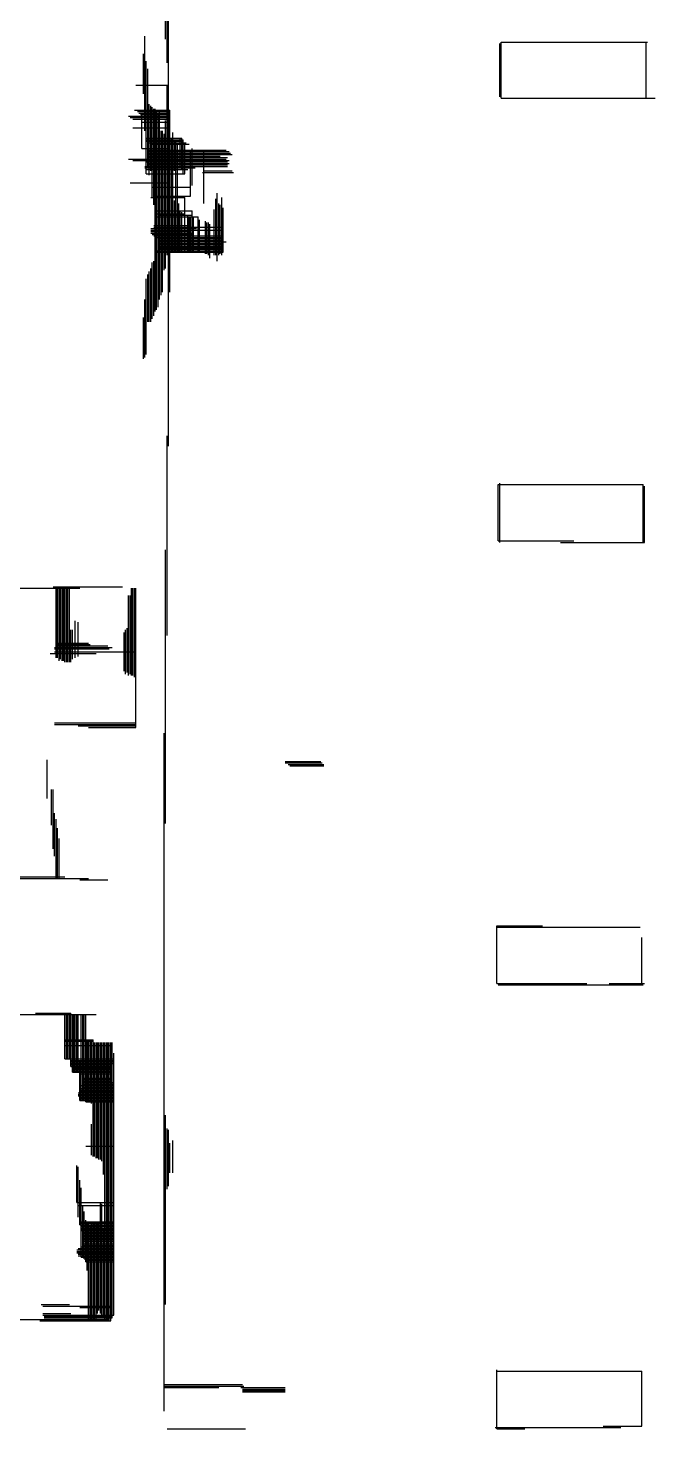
# Model space of a CAD drawing. Extents: x -18.2 to 24.4, y -13.4 to 16.4.
# Drawn here: x 9.82 to 14.06, y -3.53 to 5.94 of the extents above; entities that cross this region are included whole.
import ezdxf

# ---------------------------------------------------------------- set-up
doc = ezdxf.new("R2010")
doc.units = 0
doc.layers.add('1-0_REZ', color=7, linetype='CONTINUOUS')

msp = doc.modelspace()

# ---------------------------------------------------------------- linework, layer by layer
at = {"layer": '1-0_REZ'}
for p, q in [((10.75, 5.86), (10.75, 6.18)), ((10.76, 5.7), (10.76, 6.16)), ((10.77, 3.11), (10.77, 6.16)), ((10.61, 5.24), (10.61, 5.88)), ((13.01, 5.47), (13.01, 5.83)), ((13.02, 5.84), (14.01, 5.84)), ((13.02, 5.46), (13.02, 5.84)), ((14, 5.46), (14, 5.84)), ((10.6, 5.49), (10.6, 5.76)), ((10.62, 4.95), (10.62, 5.71)), ((10.63, 4.99), (10.63, 5.66)), ((10.55, 5.55), (10.77, 5.55)), ((10.76, 4.4), (10.76, 5.55)), ((10.64, 4.94), (10.64, 5.42)), ((10.65, 4.97), (10.65, 5.41)), ((10.66, 4.79), (10.66, 5.4)), ((13.02, 5.46), (14.06, 5.46)), ((10.5, 5.34), (10.78, 5.34)), ((10.51, 5.33), (10.77, 5.33)), ((10.53, 5.32), (10.78, 5.32)), ((10.54, 5.38), (10.78, 5.38)), ((10.56, 5.37), (10.78, 5.37)), ((10.57, 5.36), (10.78, 5.36)), ((10.58, 5.35), (10.78, 5.35)), ((10.59, 5.12), (10.59, 5.35)), ((10.67, 4.74), (10.67, 5.39)), ((10.68, 4.02), (10.68, 5.39)), ((10.69, 4.03), (10.69, 5.37)), ((10.7, 4.05), (10.7, 5.35)), ((10.71, 4.1), (10.71, 5.37)), ((10.75, 4.31), (10.75, 5.31)), ((10.78, 4.15), (10.78, 5.38)), ((10.53, 5.26), (10.77, 5.26)), ((10.59, 5.3), (10.78, 5.3)), ((10.72, 4.13), (10.72, 5.24)), ((10.73, 4.15), (10.73, 5.24)), ((10.74, 4.3), (10.74, 5.22)), ((10.8, 4.42), (10.8, 5.23)), ((10.59, 5.12), (10.78, 5.12)), ((10.62, 5.19), (10.86, 5.19)), ((10.62, 5.18), (10.87, 5.18)), ((10.62, 5.17), (10.87, 5.17)), ((10.64, 5.16), (10.89, 5.16)), ((10.66, 5.15), (10.91, 5.15)), ((10.79, 4.42), (10.79, 5.19)), ((10.81, 4.97), (10.81, 5.17)), ((10.82, 4.42), (10.82, 5.17)), ((10.83, 4.42), (10.83, 5.16)), ((10.85, 4.99), (10.85, 5.19)), ((10.86, 4.98), (10.86, 5.19)), ((10.87, 4.95), (10.87, 5.18)), ((10.88, 4.95), (10.88, 5.16)), ((10.93, 4.87), (10.93, 5.12)), ((10.5, 5.05), (11.16, 5.05)), ((10.53, 5.04), (11.18, 5.04)), ((10.62, 5.03), (11.17, 5.03)), ((10.63, 5.1), (11.18, 5.1)), ((10.63, 5.08), (11.2, 5.08)), ((10.63, 5.07), (11.12, 5.07)), ((10.63, 5.02), (11.18, 5.02)), ((10.64, 5.11), (11.16, 5.11)), ((10.64, 5.09), (11.19, 5.09)), ((10.64, 5.06), (11.17, 5.06)), ((10.92, 4.8), (10.92, 5.1)), ((11.01, 4.75), (11.01, 5.1)), ((10.61, 5), (11.17, 5)), ((10.61, 4.99), (10.95, 4.99)), ((10.62, 4.98), (10.9, 4.98)), ((10.62, 4.95), (10.88, 4.95)), ((10.63, 5.01), (11.17, 5.01)), ((11, 4.96), (11.21, 4.96)), ((11.01, 4.97), (11.2, 4.97)), ((10.51, 4.89), (10.78, 4.89)), ((10.66, 4.86), (10.92, 4.86)), ((10.65, 4.79), (10.88, 4.79)), ((10.68, 4.8), (10.92, 4.8)), ((10.81, 4.42), (10.81, 4.77)), ((10.84, 4.42), (10.84, 4.75)), ((10.88, 4.42), (10.88, 4.79)), ((11.09, 4.4), (11.09, 4.78)), ((11.1, 4.36), (11.1, 4.82)), ((11.11, 4.4), (11.11, 4.75)), ((11.12, 4.41), (11.12, 4.74)), ((11.13, 4.4), (11.13, 4.79)), ((10.68, 4.7), (10.93, 4.7)), ((10.69, 4.68), (10.88, 4.68)), ((10.69, 4.66), (10.97, 4.66)), ((10.7, 4.67), (10.93, 4.67)), ((10.85, 4.42), (10.85, 4.7)), ((10.86, 4.42), (10.86, 4.69)), ((10.9, 4.42), (10.9, 4.67)), ((10.91, 4.42), (10.91, 4.66)), ((10.92, 4.42), (10.92, 4.66)), ((10.93, 4.42), (10.93, 4.7)), ((10.94, 4.42), (10.94, 4.66)), ((10.97, 4.42), (10.97, 4.66)), ((10.98, 4.42), (10.98, 4.64)), ((11.08, 4.4), (11.08, 4.71)), ((11.14, 4.42), (11.14, 4.72)), ((10.65, 4.58), (10.96, 4.58)), ((10.65, 4.57), (11.13, 4.57)), ((10.65, 4.56), (10.92, 4.56)), ((10.65, 4.55), (10.93, 4.55)), ((10.67, 4.6), (10.9, 4.6)), ((10.67, 4.59), (11.14, 4.59)), ((11.02, 4.41), (11.02, 4.63)), ((11.03, 4.41), (11.03, 4.62)), ((11.04, 4.4), (11.04, 4.62)), ((11.05, 4.38), (11.05, 4.61)), ((10.66, 4.54), (10.93, 4.54)), ((10.67, 4.53), (11.14, 4.53)), ((10.68, 4.52), (11.14, 4.52)), ((10.7, 4.51), (11.14, 4.51)), ((10.7, 4.48), (11.14, 4.48)), ((10.7, 4.46), (11.14, 4.46)), ((10.7, 4.45), (11.14, 4.45)), ((10.71, 4.5), (11.14, 4.5)), ((10.71, 4.49), (11.16, 4.49)), ((10.71, 4.47), (11.14, 4.47)), ((10.67, 3.99), (10.67, 4.36)), ((10.69, 4.43), (11.14, 4.43)), ((10.69, 4.42), (11.14, 4.42)), ((10.7, 4.44), (11.14, 4.44)), ((10.63, 3.95), (10.63, 4.27)), ((10.64, 3.95), (10.64, 4.29)), ((10.65, 3.95), (10.65, 4.31)), ((10.66, 3.97), (10.66, 4.35)), ((10.62, 3.73), (10.62, 4.24)), ((10.61, 3.71), (10.61, 4.1)), ((10.6, 3.7), (10.6, 3.98)), ((10.76, 1.83), (10.76, 3.18)), ((13, 2.85), (13.98, 2.85)), ((13, 2.47), (13, 2.85)), ((13.01, 2.46), (13.01, 2.86)), ((13.98, 2.46), (13.98, 2.85)), ((13.99, 2.46), (13.99, 2.84)), ((13, 2.47), (13.51, 2.47)), ((10.75, 0.56), (10.75, 2.41)), ((13.42, 2.46), (13.99, 2.46)), ((9.72, 2.15), (10.17, 2.15)), ((9.99, 2.16), (10.46, 2.16)), ((10.01, 1.68), (10.01, 2.15)), ((10.02, 1.68), (10.02, 2.15)), ((10.03, 1.66), (10.03, 2.15)), ((10.04, 1.67), (10.04, 2.15)), ((10.05, 1.66), (10.05, 2.15)), ((10.06, 1.66), (10.06, 2.15)), ((10.07, 1.65), (10.07, 2.15)), ((10.08, 1.65), (10.08, 2.16)), ((10.09, 1.65), (10.09, 2.15)), ((10.1, 1.65), (10.1, 2.15)), ((10.5, 1.56), (10.5, 2.1)), ((10.51, 1.57), (10.51, 2.1)), ((10.52, 1.56), (10.52, 2.15)), ((10.53, 1.56), (10.53, 2.15)), ((10.54, 1.55), (10.54, 2.15)), ((10.55, 1.21), (10.55, 2.15)), ((10.14, 1.68), (10.14, 1.93)), ((10.16, 1.69), (10.16, 1.92)), ((10.11, 1.65), (10.11, 1.87)), ((10.12, 1.67), (10.12, 1.87)), ((10.47, 1.59), (10.47, 1.85)), ((10.48, 1.57), (10.48, 1.87)), ((10.49, 1.58), (10.49, 1.88)), ((9.97, 1.71), (10.28, 1.71)), ((10, 1.75), (10.39, 1.75)), ((10, 1.74), (10.37, 1.74)), ((10, 1.72), (10.55, 1.72)), ((10.01, 1.78), (10.23, 1.78)), ((10.01, 1.77), (10.24, 1.77)), ((10.01, 1.76), (10.36, 1.76)), ((10, 1.24), (10.55, 1.24)), ((10, 1.23), (10.55, 1.23)), ((10.16, 1.22), (10.55, 1.22)), ((10.23, 1.21), (10.55, 1.21)), ((10.74, -3.41), (10.74, 1.17)), ((9.95, 0.73), (9.95, 0.99)), ((11.56, 0.98), (11.8, 0.98)), ((11.56, 0.97), (11.81, 0.97)), ((11.58, 0.96), (11.82, 0.96)), ((11.59, 0.95), (11.82, 0.95)), ((9.98, 0.55), (9.98, 0.79)), ((9.99, 0.39), (9.99, 0.79)), ((10, 0.34), (10, 0.63)), ((10.01, 0.19), (10.01, 0.59)), ((10.02, 0.19), (10.02, 0.53)), ((10.03, 0.19), (10.03, 0.46)), ((9.17, 0.2), (10.07, 0.2)), ((9.71, 0.19), (10.23, 0.19)), ((10.17, 0.18), (10.36, 0.18)), ((12.99, -0.13), (13.3, -0.13)), ((12.99, -0.52), (12.99, -0.13)), ((12.99, -0.14), (13.96, -0.14)), ((13.97, -0.53), (13.97, -0.21)), ((12.99, -0.52), (13.6, -0.52)), ((13, -0.53), (13.98, -0.53)), ((13.75, -0.52), (13.99, -0.52)), ((9.71, -0.73), (10.28, -0.73)), ((9.87, -0.72), (10.11, -0.72)), ((10.07, -1.03), (10.07, -0.72)), ((10.08, -1.03), (10.08, -0.72)), ((10.09, -1.03), (10.09, -0.72)), ((10.1, -1.03), (10.1, -0.72)), ((10.11, -1.08), (10.11, -0.72)), ((10.12, -1.12), (10.12, -0.73)), ((10.13, -1.12), (10.13, -0.73)), ((10.14, -1.12), (10.14, -0.73)), ((10.15, -1.12), (10.15, -0.73)), ((10.16, -1.12), (10.16, -0.73)), ((10.18, -1.31), (10.18, -0.73)), ((10.19, -1.31), (10.19, -0.73)), ((10.2, -1.31), (10.2, -0.73)), ((10.21, -1.32), (10.21, -0.73)), ((10.07, -0.9), (10.26, -0.9)), ((10.07, -0.91), (10.26, -0.91)), ((10.07, -0.94), (10.39, -0.94)), ((10.22, -1.32), (10.22, -0.9)), ((10.23, -1.32), (10.23, -0.9)), ((10.24, -1.32), (10.24, -0.9)), ((10.25, -1.33), (10.25, -0.9)), ((10.26, -1.69), (10.26, -0.9)), ((10.27, -1.69), (10.27, -0.92)), ((10.28, -1.7), (10.28, -0.92)), ((10.29, -1.7), (10.29, -0.92)), ((10.3, -1.71), (10.3, -0.92)), ((10.31, -1.71), (10.31, -0.92)), ((10.32, -1.72), (10.32, -0.92)), ((10.33, -1.81), (10.33, -0.92)), ((10.34, -2.79), (10.34, -0.92)), ((10.35, -2.8), (10.35, -0.92)), ((10.36, -2.8), (10.36, -0.92)), ((10.37, -2.8), (10.37, -0.92)), ((10.38, -2.8), (10.38, -0.92)), ((10.39, -2.78), (10.39, -0.92)), ((10.07, -1.03), (10.4, -1.03)), ((10.11, -1.04), (10.4, -1.04)), ((10.17, -1.31), (10.17, -1.04)), ((10.4, -2.76), (10.4, -0.99)), ((10.11, -1.05), (10.4, -1.05)), ((10.11, -1.06), (10.4, -1.06)), ((10.11, -1.07), (10.39, -1.07)), ((10.11, -1.08), (10.39, -1.08)), ((10.12, -1.09), (10.39, -1.09)), ((10.12, -1.1), (10.39, -1.1)), ((10.12, -1.11), (10.39, -1.11)), ((10.12, -1.12), (10.39, -1.12)), ((10.18, -1.13), (10.39, -1.13)), ((10.18, -1.21), (10.4, -1.21)), ((10.18, -1.23), (10.4, -1.23)), ((10.19, -1.18), (10.39, -1.18)), ((10.19, -1.2), (10.4, -1.2)), ((10.19, -1.22), (10.4, -1.22)), ((10.2, -1.16), (10.39, -1.16)), ((10.2, -1.17), (10.39, -1.17)), ((10.2, -1.19), (10.4, -1.19)), ((10.16, -1.26), (10.4, -1.26)), ((10.16, -1.27), (10.4, -1.27)), ((10.16, -1.28), (10.4, -1.28)), ((10.17, -1.25), (10.4, -1.25)), ((10.17, -1.29), (10.4, -1.29)), ((10.17, -1.3), (10.4, -1.3)), ((10.17, -1.31), (10.4, -1.31)), ((10.18, -1.24), (10.4, -1.24)), ((10.21, -1.32), (10.4, -1.32)), ((10.75, -2.69), (10.75, -1.41)), ((10.25, -1.68), (10.25, -1.47)), ((10.76, -1.91), (10.76, -1.5)), ((10.77, -1.89), (10.77, -1.51)), ((10.78, -1.8), (10.78, -1.6)), ((10.8, -1.8), (10.8, -1.58)), ((10.21, -1.62), (10.4, -1.62)), ((10.15, -2), (10.15, -1.75)), ((10.16, -2.1), (10.16, -1.76)), ((10.17, -2.15), (10.17, -1.85)), ((10.18, -2.37), (10.18, -1.9)), ((10.15, -2), (10.4, -2)), ((10.16, -2.02), (10.4, -2.02)), ((10.19, -2.37), (10.19, -2.02)), ((10.2, -2.38), (10.2, -2.06)), ((10.31, -2.75), (10.31, -2)), ((10.32, -2.76), (10.32, -2.01)), ((10.17, -2.13), (10.4, -2.13)), ((10.17, -2.14), (10.4, -2.14)), ((10.17, -2.15), (10.4, -2.15)), ((10.18, -2.16), (10.4, -2.16)), ((10.18, -2.17), (10.4, -2.17)), ((10.21, -2.4), (10.21, -2.12)), ((10.22, -2.46), (10.22, -2.13)), ((10.23, -2.8), (10.23, -2.14)), ((10.24, -2.8), (10.24, -2.15)), ((10.25, -2.8), (10.25, -2.14)), ((10.26, -2.8), (10.26, -2.14)), ((10.27, -2.8), (10.27, -2.14)), ((10.28, -2.8), (10.28, -2.14)), ((10.29, -2.75), (10.29, -2.14)), ((10.3, -2.73), (10.3, -2.14)), ((10.33, -2.77), (10.33, -2.17)), ((10.18, -2.18), (10.4, -2.18)), ((10.18, -2.19), (10.4, -2.19)), ((10.19, -2.2), (10.4, -2.2)), ((10.19, -2.21), (10.4, -2.21)), ((10.19, -2.22), (10.4, -2.22)), ((10.19, -2.23), (10.4, -2.23)), ((10.2, -2.24), (10.4, -2.24)), ((10.2, -2.25), (10.4, -2.25)), ((10.2, -2.26), (10.4, -2.26)), ((10.15, -2.32), (10.4, -2.32)), ((10.15, -2.33), (10.4, -2.33)), ((10.15, -2.34), (10.4, -2.34)), ((10.16, -2.31), (10.4, -2.31)), ((10.16, -2.35), (10.4, -2.35)), ((10.16, -2.36), (10.4, -2.36)), ((10.18, -2.3), (10.4, -2.3)), ((10.2, -2.28), (10.4, -2.28)), ((10.2, -2.29), (10.4, -2.29)), ((10.18, -2.37), (10.4, -2.37)), ((10.2, -2.38), (10.4, -2.38)), ((10.21, -2.39), (10.4, -2.39)), ((10.21, -2.4), (10.4, -2.4)), ((9.91, -2.69), (10.1, -2.69)), ((9.92, -2.7), (10.39, -2.7)), ((10.17, -2.71), (10.38, -2.71)), ((9.5, -2.79), (10.37, -2.79)), ((9.9, -2.8), (10.38, -2.8)), ((9.92, -2.75), (10.11, -2.75)), ((9.92, -2.76), (10.4, -2.76)), ((9.93, -2.77), (10.39, -2.77)), ((9.93, -2.78), (10.39, -2.78)), ((12.99, -3.53), (12.99, -3.13)), ((12.99, -3.14), (13.97, -3.14)), ((13.97, -3.51), (13.97, -3.14)), ((10.74, -3.23), (11.27, -3.23)), ((10.74, -3.24), (11.28, -3.24)), ((10.74, -3.25), (11.11, -3.25)), ((11.26, -3.25), (11.56, -3.25)), ((11.27, -3.26), (11.56, -3.26)), ((11.27, -3.27), (11.56, -3.27)), ((11.27, -3.28), (11.56, -3.28)), ((10.76, -3.53), (11.29, -3.53)), ((12.98, -3.52), (13.83, -3.52)), ((12.99, -3.53), (13.18, -3.53)), ((13.71, -3.51), (13.97, -3.51))]:
    msp.add_line(p, q, dxfattribs=at)

doc.saveas('drawing.dxf')
